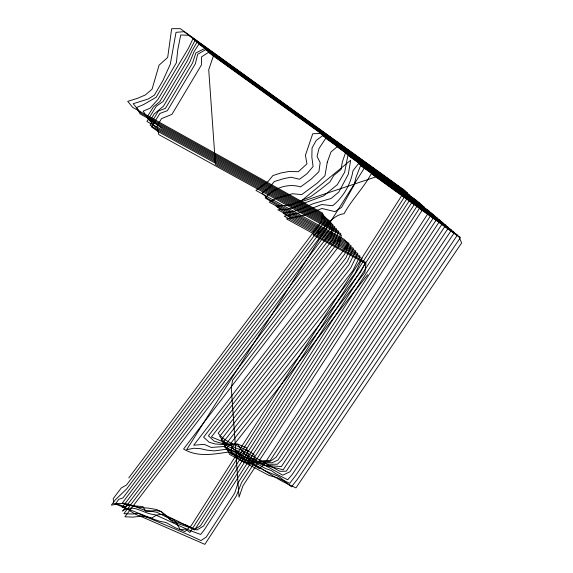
<?xml version="1.0" encoding="UTF-8"?>
<svg xmlns="http://www.w3.org/2000/svg" width="573" height="573" viewBox="0 0 573 573"><rect width="100%" height="100%" fill="white"/><g stroke="black" fill="none" stroke-linecap="round" stroke-linejoin="round"><path stroke-width="0.86" d="M128.775 477.946L321.281 221.765L322.728 213.192L132.714 107.43L127.729 101.357L137.549 98.298L145.327 94.968L152.046 89.223L159.058 65.193L167.681 57.458L171.656 28.707L180.273 28.65L404.932 190.587L191.11 525.835L184.921 531.586L175.424 527.819L165.977 522.476L159.824 521.33L154.116 519.374L113.626 503.33L113.239 498.61L121.182 488.046L126.554 484.951L324.798 221.608L323.53 214.739L140.958 113.21L133.208 103.699L148.199 99.014L154.352 95.175L162.847 80.707L170.26 64.276L176.026 32.332L184.04 31.687L407.245 192.549L189.921 532.482L185.989 529.18L180.244 529.516L174.049 519.432L163.126 514.16L156.529 515.048L151.824 518.049L137.928 515.385L132.965 512.799L122.844 505.995L117.623 504.09L111.355 505.135L115.395 499.771L126.626 488.955L324.511 226.564L328.508 220.548L324.339 216.3L140.177 113.984L136.618 107.516L143.615 104.551L156.143 97.303L176.377 62.786L177.795 49.572L180.724 34.989L188.546 35.268L403.958 190.472L409.158 195.2L194.627 529.982L176.412 520.391L168.476 517.727L161.092 511.36L155.498 510.55L145.8 511.524L142.906 506.553L128.524 505.393L122.708 503.466L115.452 503.767L118.826 499.291L122.994 497.894L327.126 227.732L330.148 221.221L325.163 217.89L149.159 120.201L143.157 111.162L150.026 108.225L157.955 99.458L188.503 48.146L192.972 38.792L407.167 193.08L410.683 198.53L200.464 525.792L194.884 529.302L186.433 525.104L170.697 519.818L161.522 511.925L156.787 509.569L148.536 508.151L138.745 507.356L125.15 503.416L122.257 503.051L329.926 228.72L330.95 222.245L162.209 128.681L147.154 116.849L153.621 106.75L159.788 101.636L186.913 56.204L194.942 40.547L409.136 194.806L412.517 201.438L203.465 526.107L196.969 529.996L172.939 521.946L168.183 517.935L156.773 512.255L144.46 510.12L135.099 506.604L128.846 505.171L122.106 507.463L331.294 231.657L332.856 224.458L146.917 121.462L156.386 106.134L163.04 101.543L187.221 61.017L192.263 50.374L196.933 42.323L416.8 200.622L204.396 529.688L200.679 534.437C184.664 529.087 169.916 520.929 154.373 514.561C143.537 513.938 132.965 503.051 122.608 511.073L330.736 237.186L334.782 226.707L155.863 127.693L150.062 120.932L154.216 113.912L163.534 106.091L189.871 61.984L194.046 51.656L198.96 44.128L419.264 202.713L238.146 482.602L234.701 493.181L206.287 536.973L200.987 540.583C180.423 530.763 159.136 522.683 138.337 513.429L132.37 514.01L123.911 513.673L332.648 239.528L336.738 228.978L156.307 129.233L150.069 125.064L158.392 111.033L165.447 108.354L192.557 62.966L195.859 52.952L204.618 48.562L421.757 204.819L241.498 482.695L236.47 495.752L204.862 544.35L140.65 516.323L132.635 517.118L124.878 516.767L334.589 241.885L338.715 231.277L158.076 131.525L151.465 126.919L159.939 113.425L167.38 110.661L195.278 63.961L197.699 54.27L205.671 49.679L424.292 206.96L242.973 485.754L239.027 497.192L231.291 388.071L232.552 380.329L336.552 244.277L340.72 233.612L215.441 164.501L208.722 69.741L213.493 55.667L429.449 211.322L264.11 464.237L259.447 468.671L254.57 465.613L249.47 463.278L243.604 462.003L229.408 451.911C214.252 454.081 197.492 457.605 183.589 449.003L338.55 246.698L341.415 235.238L158.8 134.605L157.038 126.132L161.5 118.64L171.943 114.356L201.402 65.014L201.452 56.956L208.422 52.387L432.078 213.55L269.976 460.857L263.909 460.964L248.009 463.091L227.56 449.11L214.101 450.908L206.395 450.041L200.471 448.673L193.753 448.236L186.612 449.733L365.588 166.098L434.749 215.806L276.05 457.268L270.528 461.158L259.648 461.15L249.986 462.44L233.992 451.144L223.556 446.546L211.251 447.441L204.153 444.333L193.695 445.25L342.611 251.64L348.234 243.582L343.872 239.134L255.916 190.415L268.15 181.383L272.898 175.589L280.77 173.017L288.563 171.542L298.39 171.685L306.935 163.864L305.438 155.247L312.736 133.745L320.257 133.516L437.45 218.091L278.027 459.997L271.946 462.848L264.654 462.103L251.998 461.781L234.264 449.776L231.098 445.099L214.968 443.939L209.138 442.234L203.616 437.185L344.688 254.161L349.007 243.26L267.29 198.38L262.133 193.008L269.511 187.457L274.259 181.562L283.95 178.575L291.113 177.222L299.493 179.263L306.927 173.791L313.08 166.535L311.848 157.059L312.049 147.963L316.239 140.392L322.699 135.643L440.186 220.404L282.002 459.79L277.339 464.23L270.449 464.266L263.802 463.586L254.978 462.268L248.89 458.285L240.918 449.375L237.723 444.276L227.18 444.569L221.192 443.173L214.187 441.146L208.422 435.852L345.949 257.807L351.149 245.753L276.293 204.683L265.235 197.979C273.744 187.915 287.861 183.016 300.603 186.898L311.053 179.234L318.882 171.728L320.178 162.718L317.077 156.436L319.003 148.486L325.801 138.243L442.965 222.754L281.407 466.558L265.492 465.362M367.651 274.718L231.42 447.907L231.17 454.002C250.988 459.109 266.703 473.477 284.717 482.516L295.94 487.91L461.645 242.923L458.952 236.871L371.318 173.655C363.611 187.973 351.836 199.519 344.044 213.715C330.263 215.384 325.521 230.847 313.08 234.88L365.939 263.623L364.894 272.376L227.159 447.893L229.522 454.41L269.081 475.468L277.712 477.81L283.742 480.804L291.521 486.835L297.931 478.584L460.463 237.551L360.596 165.554L356.019 177.258L354.121 185.007L341.501 207.426L334.933 211.638L321.962 208.493L304.829 215.161L286.5 218.9L365.61 262.341L360.632 272.039L224.415 446.03L228.591 452.047L243.196 458.593L265.371 470.934L278.815 476.521L283.893 480.461L289.702 483.347L296.255 474.759L457.44 235.002L358.483 163.634L352.989 170.711C350.805 184.148 343.284 197.184 332.655 205.75L321.682 204.532L301.677 212.297L284.229 216.171L362.079 258.616L355.16 273.335L222.969 442.585L226.271 448.222L243.024 455.886L265.693 468.592L271.416 470.598L276.021 473.9L287.675 479.773L292.087 474.723L454.468 232.48L376.611 176.634L299.615 202.312L350.647 160.261L348.327 174.213L338.801 192.07L331.015 198.523L313.438 203.587L296.291 210.742L283.212 213.242L294.429 220.268L360.023 256.074L352.932 270.585L221.199 439.62L224.716 444.777L246.605 455.263L282.79 475.153L289.959 471.751L451.531 230.002L347.933 155.276L344.66 172.179L337.332 184.649L323.681 195.851L301.706 204.038L294.637 207.24L285.92 209.654L277.819 209.739L357.76 253.445L350.733 267.863L219.681 436.411L224.595 442.335L236.019 448.079L242.673 450.586L279.868 471.307L286.264 471.199L448.638 227.553L345.412 153.084L342.339 161.98L341.085 169.415L333.844 175.395L329.89 181.963L320.321 189.584L310.817 196.575L291.02 204.926L276.114 206.208L282.647 210.957L355.804 251.024L348.756 264.934L218.177 433.245C227.216 444.791 242.486 446.317 253.896 454.518L255.293 460.32L260.844 463.958M327.29 162.202L324.955 175.732L317.062 183.267L301.727 194.605L292.481 193.746L275.978 198.437L269.367 202.205L353.426 248.338L347.345 261.345L211.408 436.955L228.491 444.039L237.652 444.032L246.576 447.85L248.073 454.819C256.138 466.107 271.072 465.978 283.148 469.874L445.78 225.139L337.146 146.767L330.993 151.945L327.29 162.202"/></g></svg>
